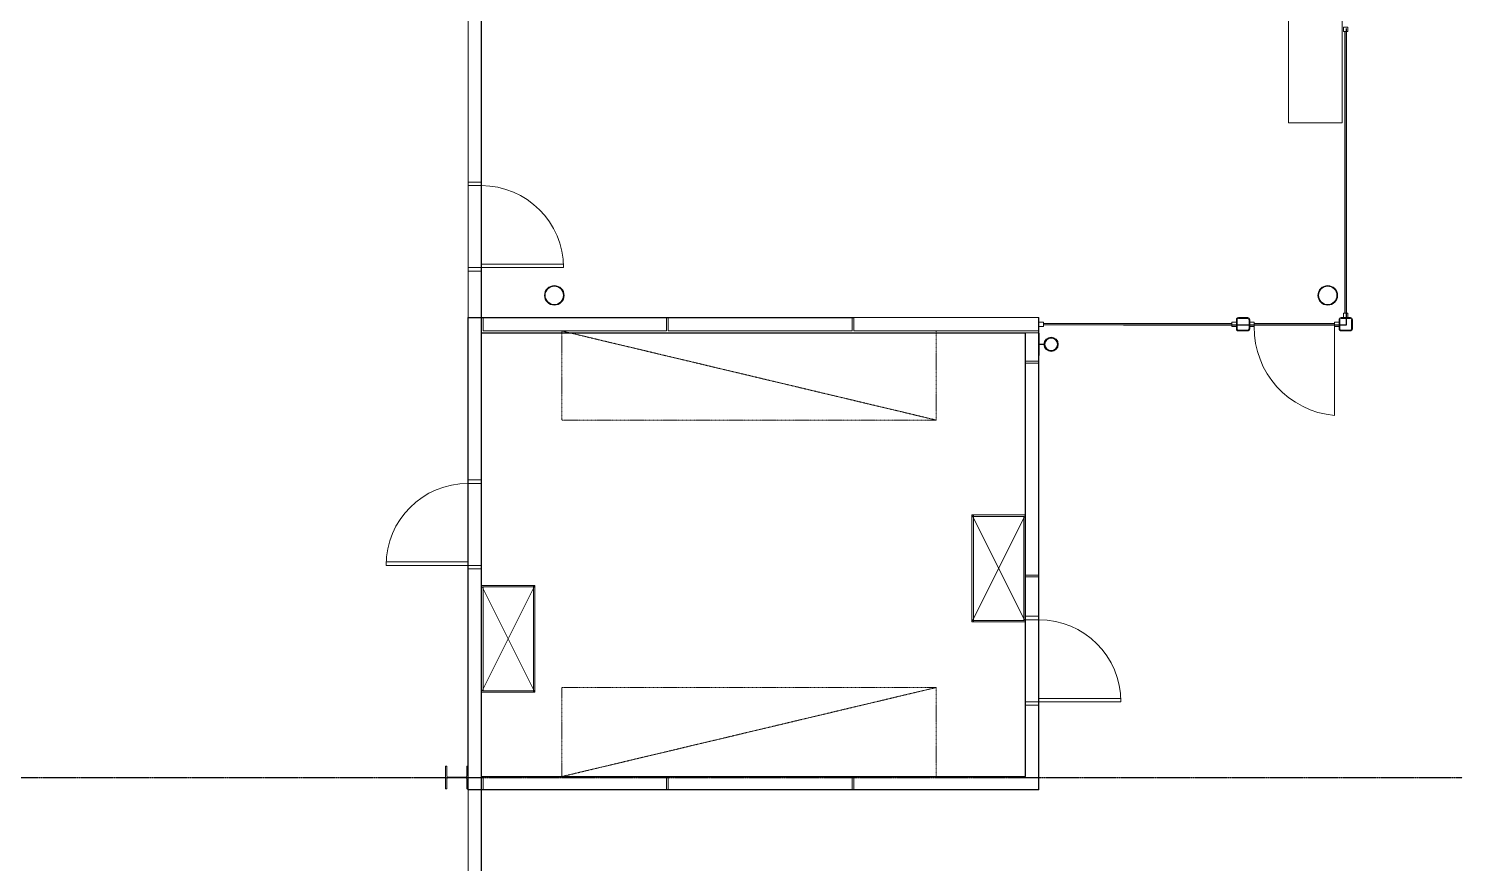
# Model space of a CAD drawing. Header units: millimetres. Extents: x -637480 to 299894, y -125373 to 39000.
# Drawn here: x 264923 to 280998, y -24963 to -15598 of the extents above; entities that cross this region are included whole.
import ezdxf

# ---------------------------------------------------------------- set-up
doc = ezdxf.new("R2010")
doc.units = ezdxf.units.MM
doc.linetypes.add('Xref building Toll$0$_SBA Dash - Loose', pattern=[5, 3, -2])
doc.linetypes.add('Xref building Toll$0$Grid Line', pattern=[22.225, 12.7, -3.175, 3.175, -3.175])
for name, color, linetype, lineweight in [('AM_BOR', 4, 'Continuous', 25), ('Xref building Toll$0$A-DETL', 90, 'Continuous', 9), ('Xref building Toll$0$A-DOOR', 31, 'Continuous', 9), ('Xref building Toll$0$A-DOOR-HDLN', 31, 'Continuous', 9), ('Xref building Toll$0$A-FLOR', 192, 'Continuous', 25), ('Xref building Toll$0$A-GENM', 13, 'Continuous', 9), ('Xref building Toll$0$A-GLAZ-CWMG', 51, 'Continuous', 9), ('Xref building Toll$0$A-WALL', 113, 'Continuous', 9), ('Xref building Toll$0$I-FURN', 30, 'Continuous', 9), ('Xref building Toll$0$I-FURN-HDLN', 30, 'Continuous', 9), ('Xref building Toll$0$P-PIPE', 3, 'Continuous', 9), ('Xref building Toll$0$S-COLS', 52, 'Continuous', 9)]:
    doc.layers.add(name, color=color, linetype=linetype, lineweight=lineweight)
doc.layers.add('Xref building Toll$0$S-GRID', color=8, linetype='Continuous')

# ---------------------------------------------------------------- blocks, each defined once
blk = doc.blocks.new('Xref building Toll$0$Toll Grids')
at = {"layer": 'Xref building Toll$0$S-GRID', "linetype": 'Xref building Toll$0$Grid Line'}
for p, q in [((270000, -125373.3), (270000, 36031.5)), ((-9195.8, -24000), (280997.7, -24000))]:
    blk.add_line(p, q, dxfattribs=at)
blk = doc.blocks.new('Xref building Toll$0$_SBA 1SWING SPDoor 01a - 920W x 2040H WD-1991709-MASTER GROUND FLOOR')
at = {"layer": 'Xref building Toll$0$A-DOOR'}
for p, q in [((460, 995), (420, 995)), ((420, 75), (420, 995)), ((460, 995), (460, 75)), ((-500, 75), (-500, 75)), ((-500, 75), (-500, -75)), ((-500, 75), (-460, 75)), ((-500, 75), (-460, 75)), ((-500, -75), (-500, 75)), ((-460, -75), (-460, 75)), ((-460, 75), (-460, 75)), ((-460, 75), (-460, -75)), ((460, 75), (420, 75)), ((460, 75), (460, -75)), ((500, 75), (460, 75)), ((460, 75), (460, 75)), ((460, 75), (500, 75)), ((460, -75), (460, 75)), ((500, -75), (500, 75)), ((500, 75), (500, 75)), ((500, 75), (500, -75)), ((-460, -75), (-500, -75)), ((-500, -75), (-500, -75)), ((-460, -75), (-500, -75)), ((-460, -75), (-460, -75)), ((460, -75), (500, -75)), ((460, -75), (460, -75)), ((500, -75), (460, -75)), ((500, -75), (500, -75))]:
    blk.add_line(p, q, dxfattribs=at)
blk.add_arc((460, 75), 920, 90, 180, dxfattribs=at)
at = {"layer": 'Xref building Toll$0$A-DOOR-HDLN'}
blk.add_line((-460, 75), (460, 75), dxfattribs=at)
blk = doc.blocks.new('Xref building Toll$0$UC-Universal Column-Column - C4_5-250UC73-1332366-MASTER GROUND FLOOR')
at = {"layer": 'Xref building Toll$0$S-COLS', "lineweight": 18}
for p, q in [((127, 127), (-127, 127)), ((-127, 127), (-127, 112.8)), ((-127, 112.8), (-18.3, 112.8)), ((-4.3, 98.8), (-4.3, -98.8)), ((4.3, -98.8), (4.3, 98.8)), ((18.3, 112.8), (127, 112.8)), ((127, 112.8), (127, 127)), ((-18.3, -112.8), (-127, -112.8)), ((-127, -112.8), (-127, -127)), ((-127, -127), (127, -127)), ((127, -112.8), (18.3, -112.8)), ((127, -127), (127, -112.8))]:
    blk.add_line(p, q, dxfattribs=at)
at = {"layer": 'Xref building Toll$0$S-COLS'}
for p, q in [((-127, 127), (-127, 127)), ((-127, 112.8), (-127, 112.8)), ((127, 127), (127, 127)), ((127, 112.8), (127, 112.8)), ((-127, -112.8), (-127, -112.8)), ((-127, -127), (-127, -127)), ((127, -112.8), (127, -112.8)), ((127, -127), (127, -127))]:
    blk.add_line(p, q, dxfattribs=at)
at = {"layer": 'Xref building Toll$0$S-COLS', "lineweight": 18}
for centre, start, end in [((-18.3, 98.8), 0, 90), ((18.3, 98.8), 90, 180), ((-18.3, -98.8), 270, 0), ((18.3, -98.8), 180, 270)]:
    blk.add_arc(centre, 14, start, end, dxfattribs=at)
blk = doc.blocks.new('Xref building Toll$0$DWP_Downpipe - 150mm-2090086-MASTER GROUND FLOOR')
at = {"layer": 'Xref building Toll$0$P-PIPE'}
for radius, start, end in [(75, 0, 180), (75, 0, 180), (75, 180, 360), (75, 180, 0), (70, 0, 180), (70, 360, 180), (70, 180, 360), (70, 180, 360)]:
    blk.add_arc((-34, -236), radius, start, end, dxfattribs=at)
blk = doc.blocks.new('Xref building Toll$0$DPS_Downpipe Clamp - D150-2090115-MASTER GROUND FLOOR')
at = {"layer": 'Xref building Toll$0$A-GENM'}
for p, q in [((-3, -132), (-125, -132)), ((-125, -132), (-125, -137)), ((-125, -137), (-125, -132)), ((-125, -132), (-3, -132)), ((-125, -132), (-125, -132)), ((-125, -137), (125, -137)), ((125, -137), (-125, -137)), ((-125, -137), (-125, -137)), ((-3, -80), (-3, -132)), ((-3, -132), (-3, -80)), ((-3, -132), (-3, -132)), ((-3, -80), (-3, -80)), ((3, -132), (3, -80)), ((3, -80), (3, -132)), ((3, -80), (3, -80)), ((125, -132), (3, -132)), ((3, -132), (125, -132)), ((3, -132), (3, -132)), ((125, -137), (125, -132)), ((125, -132), (125, -137)), ((125, -132), (125, -132)), ((125, -137), (125, -137))]:
    blk.add_line(p, q, dxfattribs=at)
for radius, start, end in [(80, 271.7908, 268.2092), (80, 271.7908, 268.2092), (75, 0, 180), (75, 360, 180), (75, 180, 360), (75, 180, 360)]:
    blk.add_arc((0, 0), radius, start, end, dxfattribs=at)
blk = doc.blocks.new('Xref building Toll$0$electrical cabinet - D380 W594 H900 A-2051706-MASTER GROUND FLOOR')
at = {"layer": 'Xref building Toll$0$I-FURN'}
for p, q in [((600, 0), (-600, 0)), ((-600, 0), (-600, -582)), ((-600, -582), (-600, 0)), ((-600, 0), (600, 0)), ((-600, 0), (-600, 0)), ((600, -582), (600, 0)), ((600, 0), (600, -582)), ((600, 0), (600, 0)), ((582, -18), (-582, -18)), ((-582, -18), (-582, -18)), ((-582, -18), (582, -18)), ((-582, -582), (-582, -18)), ((-582, -582), (-582, -18)), ((582, -18), (582, -18)), ((582, -18), (582, -582)), ((582, -582), (582, -18)), ((-600, -582), (600, -582)), ((600, -582), (-600, -582)), ((-600, -582), (-600, -582)), ((-582, -582), (582, -582)), ((582, -582), (-582, -582)), ((-582, -582), (-582, -582)), ((0, -600), (0, -600)), ((582, -582), (582, -582)), ((600, -582), (600, -582))]:
    blk.add_line(p, q, dxfattribs=at)
at = {"layer": 'Xref building Toll$0$I-FURN-HDLN'}
for p, q in [((-600, -600), (600, 0)), ((-600, 0), (600, -600)), ((-600, -600), (-600, 0)), ((-600, 0), (600, 0)), ((600, 0), (600, -600)), ((600, -600), (-600, -600))]:
    blk.add_line(p, q, dxfattribs=at)
blk = doc.blocks.new('Xref building Toll$0$electrical cabinet - D380 W594 H900 A-2051761-MASTER GROUND FLOOR')
at = {"layer": 'Xref building Toll$0$I-FURN'}
for p, q in [((600, 582), (-600, 582)), ((-600, 582), (-600, 0)), ((-600, 0), (-600, 582)), ((-600, 582), (600, 582)), ((-600, 582), (-600, 582)), ((-582, 582), (-582, 582)), ((-582, 582), (582, 582)), ((582, 582), (-582, 582)), ((-582, 18), (-582, 582)), ((-582, 18), (-582, 582)), ((0, 600), (0, 600)), ((582, 582), (582, 582)), ((582, 582), (582, 18)), ((582, 18), (582, 582)), ((600, 0), (600, 582)), ((600, 582), (600, 0)), ((600, 582), (600, 582)), ((-600, 0), (600, 0)), ((600, 0), (-600, 0)), ((-600, 0), (-600, 0)), ((582, 18), (-582, 18)), ((-582, 18), (-582, 18)), ((-582, 18), (582, 18)), ((582, 18), (582, 18)), ((600, 0), (600, 0))]:
    blk.add_line(p, q, dxfattribs=at)
at = {"layer": 'Xref building Toll$0$I-FURN-HDLN'}
for p, q in [((-600, 600), (600, 0)), ((-600, 0), (600, 600)), ((600, 600), (-600, 600)), ((-600, 600), (-600, 0)), ((600, 0), (600, 600)), ((-600, 0), (600, 0))]:
    blk.add_line(p, q, dxfattribs=at)
blk = doc.blocks.new('Xref building Toll$0$TUBELINE CHS Columns C350L0 _AS 1163_ _AUS_ - AS1_5 - 219_1x6_4 CHS-2145198-MASTER GROUND FLOOR')
at = {"layer": 'Xref building Toll$0$S-COLS', "lineweight": 18}
for radius, start, end in [(110, 360, 180), (110, 180, 360), (103, 0, 180), (103, 180, 0)]:
    blk.add_arc((0, 0), radius, start, end, dxfattribs=at)
blk = doc.blocks.new('Xref building Toll$0$_SBA 1SWING LVDoor - 920W x 2400H SD-2161238-MASTER GROUND FLOOR')
at = {"layer": 'Xref building Toll$0$A-DOOR'}
for p, q in [((-500, -75), (-500, 75)), ((-460, 75), (-500, 75)), ((-500, 75), (-500, 75)), ((-460, 75), (-500, 75)), ((-500, 75), (-500, -75)), ((-460, 75), (-460, 75)), ((-460, 75), (-460, -75)), ((-460, -75), (-460, 75)), ((460, 75), (500, 75)), ((460, -75), (460, 75)), ((460, 75), (460, 75)), ((500, 75), (460, 75)), ((460, 75), (460, -75)), ((500, 75), (500, -75)), ((500, 75), (500, 75)), ((500, -75), (500, 75)), ((-500, -75), (-500, -75)), ((-500, -75), (-460, -75)), ((-500, -75), (-460, -75)), ((-460, -75), (-460, -995)), ((-422, -75), (-460, -75)), ((-460, -75), (-460, -75)), ((-422, -75), (-422, -995)), ((500, -75), (460, -75)), ((460, -75), (460, -75)), ((460, -75), (500, -75)), ((500, -75), (500, -75)), ((-422, -995), (-460, -995))]:
    blk.add_line(p, q, dxfattribs=at)
blk.add_arc((-460, -75), 920, 270, 360, dxfattribs=at)
blk = doc.blocks.new('Xref building Toll$0$_SBA 1SWING SPDoor 01a - 920W x 2040H WD-1991710-MASTER GROUND FLOOR')
at = {"layer": 'Xref building Toll$0$A-DOOR'}
for p, q in [((-500, -75), (-500, 75)), ((-460, 75), (-500, 75)), ((-500, 75), (-500, 75)), ((-460, 75), (-500, 75)), ((-500, 75), (-500, -75)), ((-460, 75), (-460, 75)), ((-460, 75), (-460, -75)), ((-460, -75), (-460, 75)), ((460, 75), (500, 75)), ((460, -75), (460, 75)), ((460, 75), (460, 75)), ((500, 75), (460, 75)), ((460, 75), (460, -75)), ((500, 75), (500, -75)), ((500, 75), (500, 75)), ((500, -75), (500, 75)), ((-500, -75), (-500, -75)), ((-500, -75), (-460, -75)), ((-500, -75), (-460, -75)), ((-460, -75), (-460, -75)), ((420, -75), (420, -995)), ((460, -75), (420, -75)), ((460, -995), (460, -75)), ((500, -75), (460, -75)), ((460, -75), (460, -75)), ((460, -75), (500, -75)), ((500, -75), (500, -75)), ((460, -995), (420, -995))]:
    blk.add_line(p, q, dxfattribs=at)
blk.add_arc((460, -75), 920, 180, 270, dxfattribs=at)
at = {"layer": 'Xref building Toll$0$A-DOOR-HDLN'}
blk.add_line((-460, -75), (460, -75), dxfattribs=at)
blk = doc.blocks.new('Xref building Toll$0$Rectangular Mullion - _SBA 100 x 15mm-2217710-MASTER GROUND FLOOR')
at = {"layer": 'Xref building Toll$0$A-GLAZ-CWMG'}
for p, q in [((286665, 121090), (286665, 121105)), ((286665, 121105), (286665, 121105)), ((286665, 121105), (286665, 121090)), ((286665, 121105), (287565, 121105)), ((286665, 121105), (287565, 121105)), ((286665, 121090), (286665, 121090)), ((287565, 121090), (286665, 121090)), ((286665, 121090), (287565, 121090)), ((287565, 121090), (287565, 121105)), ((287565, 121105), (287565, 121105)), ((287565, 121105), (287565, 121090)), ((287565, 121090), (287565, 121090))]:
    blk.add_line(p, q, dxfattribs=at)
blk = doc.blocks.new('Xref building Toll$0$Rectangular Mullion - _SBA 100 x 15mm-2217637-MASTER GROUND FLOOR')
at = {"layer": 'Xref building Toll$0$A-GLAZ-CWMG'}
for p, q in [((284300, 121090), (284300, 121105)), ((284300, 121105), (284300, 121105)), ((284300, 121105), (284300, 121090)), ((286415, 121105), (284300, 121105)), ((286415, 121105), (284300, 121105)), ((284300, 121090), (284300, 121090)), ((284300, 121090), (286415, 121090)), ((286415, 121090), (284300, 121090)), ((286415, 121090), (286415, 121105)), ((286415, 121105), (286415, 121105)), ((286415, 121105), (286415, 121090)), ((286415, 121090), (286415, 121090))]:
    blk.add_line(p, q, dxfattribs=at)
blk = doc.blocks.new('Xref building Toll$0$Rectangular Mullion - _SBA 100 x 15mm 2-2219791-MASTER GROUND FLOOR')
at = {"layer": 'Xref building Toll$0$A-GLAZ-CWMG'}
for p, q in [((0, 25), (-50, 25)), ((-50, 25), (-50, -25)), ((-50, 25), (-50, 25)), ((0, -25), (0, 25)), ((0, 25), (0, 25)), ((-50, -25), (0, -25)), ((-50, -25), (-50, -25)), ((0, -25), (0, -25))]:
    blk.add_line(p, q, dxfattribs=at)
blk = doc.blocks.new('Xref building Toll$0$Rectangular Mullion - _SBA 100 x 15mm 2-2219792-MASTER GROUND FLOOR')
at = {"layer": 'Xref building Toll$0$A-GLAZ-CWMG'}
for p, q in [((-50, 25), (-50, 25)), ((0, 25), (0, 25)), ((-50, -25), (-50, -25)), ((0, -25), (0, -25))]:
    blk.add_line(p, q, dxfattribs=at)
blk = doc.blocks.new('Xref building Toll$0$Rectangular Mullion - _SBA 100 x 15mm 2-2219942-MASTER GROUND FLOOR')
at = {"layer": 'Xref building Toll$0$A-GLAZ-CWMG'}
for p, q in [((0, 25), (-50, 25)), ((-50, 25), (-50, -25)), ((-50, 25), (-50, 25)), ((0, -25), (0, 25)), ((0, 25), (0, 25)), ((-50, -25), (0, -25)), ((-50, -25), (-50, -25)), ((0, -25), (0, -25))]:
    blk.add_line(p, q, dxfattribs=at)
blk = doc.blocks.new('Xref building Toll$0$Rectangular Mullion - _SBA 100 x 15mm 2-2219794-MASTER GROUND FLOOR')
at = {"layer": 'Xref building Toll$0$A-GLAZ-CWMG'}
for p, q in [((-50, -25), (-50, 25)), ((-50, 25), (0, 25)), ((-50, 25), (-50, 25)), ((0, 25), (0, -25)), ((0, 25), (0, 25)), ((0, -25), (-50, -25)), ((-50, -25), (-50, -25)), ((0, -25), (0, -25))]:
    blk.add_line(p, q, dxfattribs=at)
blk = doc.blocks.new('Xref building Toll$0$Rectangular Mullion - _SBA 100 x 15mm 2-2219795-MASTER GROUND FLOOR')
at = {"layer": 'Xref building Toll$0$A-GLAZ-CWMG'}
for p, q in [((-50, 25), (-50, 25)), ((0, 25), (0, 25)), ((-50, -25), (-50, -25)), ((0, -25), (0, -25))]:
    blk.add_line(p, q, dxfattribs=at)
blk = doc.blocks.new('Xref building Toll$0$Rectangular Mullion - _SBA 100 x 15mm-2217638-MASTER GROUND FLOOR')
at = {"layer": 'Xref building Toll$0$A-GLAZ-CWMG'}
for p, q in [((284300, 121090), (284300, 121105)), ((284300, 121105), (284300, 121105)), ((284300, 121105), (284300, 121090)), ((284300, 121105), (286415, 121105)), ((284300, 121105), (286415, 121105)), ((284300, 121090), (284300, 121090)), ((286415, 121090), (284300, 121090)), ((284300, 121090), (286415, 121090)), ((286415, 121090), (286415, 121105)), ((286415, 121105), (286415, 121105)), ((286415, 121105), (286415, 121090)), ((286415, 121090), (286415, 121090))]:
    blk.add_line(p, q, dxfattribs=at)
blk = doc.blocks.new('Xref building Toll$0$Rectangular Mullion - _SBA 100 x 15mm-2219610-MASTER GROUND FLOOR')
at = {"layer": 'Xref building Toll$0$A-GLAZ-CWMG'}
for p, q in [((287697, 124382), (287682, 124382)), ((287682, 124382), (287682, 124382)), ((287682, 124382), (287697, 124382)), ((287682, 124382), (287682, 121222)), ((287682, 124382), (287682, 121222)), ((287697, 124382), (287697, 124382)), ((287697, 121222), (287697, 124382)), ((287697, 124382), (287697, 121222)), ((287697, 121222), (287682, 121222)), ((287682, 121222), (287682, 121222)), ((287682, 121222), (287697, 121222)), ((287697, 121222), (287697, 121222))]:
    blk.add_line(p, q, dxfattribs=at)
blk = doc.blocks.new('Xref building Toll$0$Rectangular Mullion - _SBA 100 x 15mm-2219611-MASTER GROUND FLOOR')
at = {"layer": 'Xref building Toll$0$A-GLAZ-CWMG'}
for p, q in [((287697, 124382), (287682, 124382)), ((287682, 124382), (287682, 124382)), ((287682, 124382), (287697, 124382)), ((287682, 121222), (287682, 124382)), ((287682, 121222), (287682, 124382)), ((287697, 124382), (287697, 124382)), ((287697, 124382), (287697, 121222)), ((287697, 121222), (287697, 124382)), ((287697, 121222), (287682, 121222)), ((287682, 121222), (287682, 121222)), ((287682, 121222), (287697, 121222)), ((287697, 121222), (287697, 121222))]:
    blk.add_line(p, q, dxfattribs=at)
blk = doc.blocks.new('Xref building Toll$0$Beca-34-S-SHS-Col_AU_NZ - 150x9_0 SHS-2217340-MASTER GROUND FLOOR')
at = {"layer": 'Xref building Toll$0$S-COLS', "lineweight": 18}
for p, q in [((-75, 52.5), (-75, -52.5)), ((-75, -52.5), (-75, 52.5)), ((-66, -52.5), (-66, 52.5)), ((-66, 52.5), (-66, -52.5)), ((52.5, 75), (-52.5, 75)), ((-52.5, 75), (52.5, 75)), ((-52.5, 66), (52.5, 66)), ((52.5, 66), (-52.5, 66)), ((66, 52.5), (66, -52.5)), ((66, -52.5), (66, 52.5)), ((75, -52.5), (75, 52.5)), ((75, 52.5), (75, -52.5)), ((52.5, -66), (-52.5, -66)), ((-52.5, -66), (52.5, -66)), ((-52.5, -75), (52.5, -75)), ((52.5, -75), (-52.5, -75))]:
    blk.add_line(p, q, dxfattribs=at)
for centre, radius, start, end in [((-52.5, 52.5), 22.5, 90, 180), ((-52.5, 52.5), 22.5, 90, 180), ((-52.5, 52.5), 13.5, 90, 180), ((-52.5, 52.5), 13.5, 90, 180), ((52.5, 52.5), 22.5, 360, 90), ((52.5, 52.5), 22.5, 360, 90), ((52.5, 52.5), 13.5, 0, 90), ((52.5, 52.5), 13.5, 360, 90), ((-52.5, -52.5), 22.5, 180, 270), ((-52.5, -52.5), 22.5, 180, 270), ((-52.5, -52.5), 13.5, 180, 270), ((-52.5, -52.5), 13.5, 180, 270), ((52.5, -52.5), 22.5, 270, 360), ((52.5, -52.5), 13.5, 270, 0), ((52.5, -52.5), 22.5, 270, 360), ((52.5, -52.5), 13.5, 270, 360)]:
    blk.add_arc(centre, radius, start, end, dxfattribs=at)
blk = doc.blocks.new('Xref building Toll$0$Rectangular Mullion - _SBA 100 x 15mm-2217639-MASTER GROUND FLOOR')
at = {"layer": 'Xref building Toll$0$A-GLAZ-CWMG'}
for p, q in [((284300, 121090), (284300, 121105)), ((284300, 121105), (284300, 121105)), ((284300, 121105), (284300, 121090)), ((284300, 121105), (286415, 121105)), ((284300, 121105), (286415, 121105)), ((284300, 121090), (284300, 121090)), ((286415, 121090), (284300, 121090)), ((284300, 121090), (286415, 121090)), ((286415, 121090), (286415, 121105)), ((286415, 121105), (286415, 121105)), ((286415, 121105), (286415, 121090)), ((286415, 121090), (286415, 121090))]:
    blk.add_line(p, q, dxfattribs=at)
blk = doc.blocks.new('Xref building Toll$0$Rectangular Mullion - _SBA 100 x 15mm-2217711-MASTER GROUND FLOOR')
at = {"layer": 'Xref building Toll$0$A-GLAZ-CWMG'}
for p, q in [((286665, 121090), (286665, 121105)), ((286665, 121105), (286665, 121105)), ((286665, 121105), (286665, 121090)), ((287565, 121105), (286665, 121105)), ((287565, 121105), (286665, 121105)), ((286665, 121090), (286665, 121090)), ((286665, 121090), (287565, 121090)), ((287565, 121090), (286665, 121090)), ((287565, 121090), (287565, 121105)), ((287565, 121105), (287565, 121105)), ((287565, 121105), (287565, 121090)), ((287565, 121090), (287565, 121090))]:
    blk.add_line(p, q, dxfattribs=at)
blk = doc.blocks.new('Xref building Toll$0$Rectangular Mullion - _SBA 100 x 15mm-2217712-MASTER GROUND FLOOR')
at = {"layer": 'Xref building Toll$0$A-GLAZ-CWMG'}
for p, q in [((286665, 121090), (286665, 121105)), ((286665, 121105), (286665, 121105)), ((286665, 121105), (286665, 121090)), ((286665, 121105), (287565, 121105)), ((286665, 121105), (287565, 121105)), ((286665, 121090), (286665, 121090)), ((287565, 121090), (286665, 121090)), ((286665, 121090), (287565, 121090)), ((287565, 121090), (287565, 121105)), ((287565, 121105), (287565, 121105)), ((287565, 121105), (287565, 121090)), ((287565, 121090), (287565, 121090))]:
    blk.add_line(p, q, dxfattribs=at)
blk = doc.blocks.new('Xref building Toll$0$Rectangular Mullion - _SBA 100 x 15mm-2219613-MASTER GROUND FLOOR')
at = {"layer": 'Xref building Toll$0$A-GLAZ-CWMG'}
for p, q in [((287697, 124382), (287682, 124382)), ((287682, 124382), (287682, 124382)), ((287682, 124382), (287697, 124382)), ((287682, 121222), (287682, 124382)), ((287682, 121222), (287682, 124382)), ((287697, 124382), (287697, 124382)), ((287697, 124382), (287697, 121222)), ((287697, 121222), (287697, 124382)), ((287697, 121222), (287682, 121222)), ((287682, 121222), (287682, 121222)), ((287682, 121222), (287697, 121222)), ((287697, 121222), (287697, 121222))]:
    blk.add_line(p, q, dxfattribs=at)
blk = doc.blocks.new('Xref building Toll$0$Rectangular Mullion - _SBA 100 x 15mm 2-2219802-MASTER GROUND FLOOR')
at = {"layer": 'Xref building Toll$0$A-GLAZ-CWMG'}
for p, q in [((-25, 25), (-25, 25)), ((25, 25), (25, 25)), ((-25, -25), (-25, -25)), ((25, -25), (25, -25))]:
    blk.add_line(p, q, dxfattribs=at)
blk = doc.blocks.new('Xref building Toll$0$Rectangular Mullion - _SBA 100 x 15mm 2-2219803-MASTER GROUND FLOOR')
at = {"layer": 'Xref building Toll$0$A-GLAZ-CWMG'}
for p, q in [((25, 25), (-25, 25)), ((-25, 25), (-25, -25)), ((-25, 25), (-25, 25)), ((25, -25), (25, 25)), ((25, 25), (25, 25)), ((-25, -25), (25, -25)), ((-25, -25), (-25, -25)), ((25, -25), (25, -25))]:
    blk.add_line(p, q, dxfattribs=at)
blk = doc.blocks.new('Xref building Toll$0$Rectangular Mullion - _SBA 100 x 15mm 2-2219946-MASTER GROUND FLOOR')
at = {"layer": 'Xref building Toll$0$A-GLAZ-CWMG'}
for p, q in [((-50, -25), (-50, 25)), ((-50, 25), (0, 25)), ((-50, 25), (-50, 25)), ((0, 25), (0, -25)), ((0, 25), (0, 25)), ((0, -25), (-50, -25)), ((-50, -25), (-50, -25)), ((0, -25), (0, -25))]:
    blk.add_line(p, q, dxfattribs=at)
blk = doc.blocks.new('Xref building Toll$0$Rectangular Mullion - _SBA 100 x 15mm 2-2219943-MASTER GROUND FLOOR')
at = {"layer": 'Xref building Toll$0$A-GLAZ-CWMG'}
for p, q in [((-25, -25), (-25, 25)), ((-25, 25), (25, 25)), ((-25, 25), (-25, 25)), ((25, 25), (25, -25)), ((25, 25), (25, 25)), ((25, -25), (-25, -25)), ((-25, -25), (-25, -25)), ((25, -25), (25, -25))]:
    blk.add_line(p, q, dxfattribs=at)
blk = doc.blocks.new('Xref building Toll$0$IVS-FURNITURE-Table Cabinet Frame1 - D600 H900 THK18_18 2-2228313-MASTER GROUND FLOOR')
at = {"layer": 'Xref building Toll$0$I-FURN'}
for p, q in [((1750, 0), (-1750, 0)), ((-1750, 0), (-1750, 0)), ((-1750, 0), (1750, 0)), ((-1750, 0), (-1750, -600)), ((-1750, 0), (-1750, -600)), ((1750, 0), (1750, 0)), ((1750, -600), (1750, 0)), ((1750, 0), (1750, -600)), ((1750, -600), (-1750, -600)), ((-1750, -600), (-1750, -600)), ((-1750, -600), (1750, -600)), ((1750, -600), (1750, -600))]:
    blk.add_line(p, q, dxfattribs=at)
blk = doc.blocks.new('Xref building Toll')
at = {"layer": 'Xref building Toll$0$A-DETL'}
blk.add_line((279565, -18940), (279565, -19938.1), dxfattribs=at)
at = {"layer": 'Xref building Toll$0$A-DETL', "linetype": 'Xref building Toll$0$_SBA Dash - Loose'}
for p, q in [((270900, -18990), (270900, -19990)), ((270900, -18990), (275100, -19990)), ((275100, -19990), (275100, -18990)), ((270900, -19990), (275100, -19990)), ((270900, -23990), (270900, -22990)), ((270900, -22990), (275100, -22990)), ((270900, -23990), (275100, -22990)), ((275100, -22990), (275100, -23990))]:
    blk.add_line(p, q, dxfattribs=at)
at = {"layer": 'Xref building Toll$0$A-DETL'}
blk.add_arc((279651.8, -18955), 987, 179.12995, 264.9522, dxfattribs=at)
at = {"layer": 'Xref building Toll$0$A-FLOR'}
for p, q in [((270000, -120000), (270000, 0)), ((270000, -18840), (270000, -15598.5)), ((279700, -18922.5), (279700, -15598.5)), ((269850, -18840), (274176.7, -18840)), ((269850, -24140), (269850, -18840)), ((276250, -24140), (276250, -18840)), ((277200, -18922.5), (279700, -18922.5)), ((270000, -19010), (276100, -19010)), ((270000, -23990), (270000, -19010)), ((276100, -23990), (276100, -19010)), ((270000, -23990), (276100, -23990)), ((276250, -24140), (269850, -24140)), ((270000, -121500), (270000, -24140))]:
    blk.add_line(p, q, dxfattribs=at)
at = {"layer": 'Xref building Toll$0$A-WALL', "lineweight": 18}
for p, q in [((269850, -150), (269850, -17320)), ((269850, -17320), (270000, -17320)), ((270000, -18320), (269850, -18320)), ((269850, -18320), (269850, -20660)), ((270020, -18840), (270020, -18990)), ((272073.3, -18990), (272073.3, -18840)), ((272093.3, -18840), (272093.3, -18990)), ((274156.7, -18990), (274156.7, -18840)), ((276250, -18840), (274176.7, -18840)), ((274176.7, -18840), (274176.7, -18990)), ((270020, -18990), (272073.3, -18990)), ((272093.3, -18990), (274156.7, -18990)), ((274176.7, -18990), (276250, -18990)), ((276250, -19010), (276100, -19010)), ((276100, -19330), (276250, -19330)), ((276250, -19350), (276100, -19350)), ((269850, -20660), (270000, -20660)), ((270000, -21660), (269850, -21660)), ((269850, -21660), (269850, -41348)), ((276100, -21730), (276250, -21730)), ((276250, -21750), (276100, -21750)), ((276100, -22190.4), (276250, -22190.4)), ((276250, -23190.4), (276100, -23190.4)), ((270020, -23990), (270020, -24140)), ((272073.3, -24140), (272073.3, -23990)), ((272093.3, -23990), (272093.3, -24140)), ((274156.7, -24140), (274156.7, -23990)), ((274176.7, -23990), (274176.7, -24140))]:
    blk.add_line(p, q, dxfattribs=at)
at = {"layer": 'Xref building Toll$0$A-WALL'}
for p, q in [((269850, -18320), (269850, -17320)), ((269850, -21660), (269850, -20660))]:
    blk.add_line(p, q, dxfattribs=at)
blk.add_blockref('Xref building Toll$0$Toll Grids', (0, 0))
at = {"layer": 'Xref building Toll$0$A-DOOR'}
for name, p, rotation in [('Xref building Toll$0$_SBA 1SWING SPDoor 01a - 920W x 2040H WD-1991709-MASTER GROUND FLOOR', (269925, -17820), 269.9999999999999), ('Xref building Toll$0$_SBA 1SWING SPDoor 01a - 920W x 2040H WD-1991710-MASTER GROUND FLOOR', (269925, -21160), 269.9999999999999), ('Xref building Toll$0$_SBA 1SWING LVDoor - 920W x 2400H SD-2161238-MASTER GROUND FLOOR', (276175, -22690.4), 90)]:
    blk.add_blockref(name, p, dxfattribs=dict(at, rotation=rotation))
at = {"layer": 'Xref building Toll$0$A-GENM', "rotation": 269.9999999999999}
blk.add_blockref('Xref building Toll$0$DPS_Downpipe Clamp - D150-2090115-MASTER GROUND FLOOR', (276387, -19140), dxfattribs=at)
blk.add_blockref('Xref building Toll$0$DPS_Downpipe Clamp - D150-2090115-MASTER GROUND FLOOR', (276387, -19140), dxfattribs=at)
at = {"layer": 'Xref building Toll$0$A-GLAZ-CWMG', "extrusion": (0, 0, -1)}
for name, p, rotation in [('Xref building Toll$0$Rectangular Mullion - _SBA 100 x 15mm 2-2219802-MASTER GROUND FLOOR', (-279690, -15605), 90.00000000000014), ('Xref building Toll$0$Rectangular Mullion - _SBA 100 x 15mm 2-2219802-MASTER GROUND FLOOR', (-279690, -15605), 90.00000000000014), ('Xref building Toll$0$Rectangular Mullion - _SBA 100 x 15mm 2-2219802-MASTER GROUND FLOOR', (-279690, -15605), 90.00000000000014), ('Xref building Toll$0$Rectangular Mullion - _SBA 100 x 15mm 2-2219802-MASTER GROUND FLOOR', (-279690, -15605), 90.00000000000014), ('Xref building Toll$0$Rectangular Mullion - _SBA 100 x 15mm 2-2219802-MASTER GROUND FLOOR', (-279690, -15605), 90.00000000000014), ('Xref building Toll$0$Rectangular Mullion - _SBA 100 x 15mm 2-2219802-MASTER GROUND FLOOR', (-279690, -15605), 90.00000000000014), ('Xref building Toll$0$Rectangular Mullion - _SBA 100 x 15mm 2-2219802-MASTER GROUND FLOOR', (-279690, -15605), 90.00000000000014), ('Xref building Toll$0$Rectangular Mullion - _SBA 100 x 15mm 2-2219802-MASTER GROUND FLOOR', (-279690, -15605), 90.00000000000014), ('Xref building Toll$0$Rectangular Mullion - _SBA 100 x 15mm 2-2219802-MASTER GROUND FLOOR', (-279690, -15605), 90.00000000000014), ('Xref building Toll$0$Rectangular Mullion - _SBA 100 x 15mm 2-2219803-MASTER GROUND FLOOR', (-279690, -15605), 90.00000000000014), ('Xref building Toll$0$Rectangular Mullion - _SBA 100 x 15mm 2-2219943-MASTER GROUND FLOOR', (-279690, -15605), 90.00000000000014), ('Xref building Toll$0$Rectangular Mullion - _SBA 100 x 15mm 2-2219791-MASTER GROUND FLOOR', (-278465, -18915), 180), ('Xref building Toll$0$Rectangular Mullion - _SBA 100 x 15mm 2-2219792-MASTER GROUND FLOOR', (-278465, -18915), 180), ('Xref building Toll$0$Rectangular Mullion - _SBA 100 x 15mm 2-2219792-MASTER GROUND FLOOR', (-278465, -18915), 180), ('Xref building Toll$0$Rectangular Mullion - _SBA 100 x 15mm 2-2219792-MASTER GROUND FLOOR', (-278465, -18915), 180), ('Xref building Toll$0$Rectangular Mullion - _SBA 100 x 15mm 2-2219792-MASTER GROUND FLOOR', (-278465, -18915), 180), ('Xref building Toll$0$Rectangular Mullion - _SBA 100 x 15mm 2-2219792-MASTER GROUND FLOOR', (-278465, -18915), 180), ('Xref building Toll$0$Rectangular Mullion - _SBA 100 x 15mm 2-2219792-MASTER GROUND FLOOR', (-278465, -18915), 180), ('Xref building Toll$0$Rectangular Mullion - _SBA 100 x 15mm 2-2219792-MASTER GROUND FLOOR', (-278465, -18915), 180), ('Xref building Toll$0$Rectangular Mullion - _SBA 100 x 15mm 2-2219792-MASTER GROUND FLOOR', (-278465, -18915), 180), ('Xref building Toll$0$Rectangular Mullion - _SBA 100 x 15mm 2-2219792-MASTER GROUND FLOOR', (-278465, -18915), 180), ('Xref building Toll$0$Rectangular Mullion - _SBA 100 x 15mm 2-2219946-MASTER GROUND FLOOR', (-278465, -18915), 180), ('Xref building Toll$0$Rectangular Mullion - _SBA 100 x 15mm 2-2219791-MASTER GROUND FLOOR', (-279615, -18915), 180), ('Xref building Toll$0$Rectangular Mullion - _SBA 100 x 15mm 2-2219792-MASTER GROUND FLOOR', (-279615, -18915), 180), ('Xref building Toll$0$Rectangular Mullion - _SBA 100 x 15mm 2-2219792-MASTER GROUND FLOOR', (-279615, -18915), 180), ('Xref building Toll$0$Rectangular Mullion - _SBA 100 x 15mm 2-2219792-MASTER GROUND FLOOR', (-279615, -18915), 180), ('Xref building Toll$0$Rectangular Mullion - _SBA 100 x 15mm 2-2219792-MASTER GROUND FLOOR', (-279615, -18915), 180), ('Xref building Toll$0$Rectangular Mullion - _SBA 100 x 15mm 2-2219792-MASTER GROUND FLOOR', (-279615, -18915), 180), ('Xref building Toll$0$Rectangular Mullion - _SBA 100 x 15mm 2-2219792-MASTER GROUND FLOOR', (-279615, -18915), 180), ('Xref building Toll$0$Rectangular Mullion - _SBA 100 x 15mm 2-2219792-MASTER GROUND FLOOR', (-279615, -18915), 180), ('Xref building Toll$0$Rectangular Mullion - _SBA 100 x 15mm 2-2219792-MASTER GROUND FLOOR', (-279615, -18915), 180), ('Xref building Toll$0$Rectangular Mullion - _SBA 100 x 15mm 2-2219792-MASTER GROUND FLOOR', (-279615, -18915), 180), ('Xref building Toll$0$Rectangular Mullion - _SBA 100 x 15mm 2-2219946-MASTER GROUND FLOOR', (-279615, -18915), 180)]:
    blk.add_blockref(name, p, dxfattribs=dict(at, rotation=rotation))
at = {"layer": 'Xref building Toll$0$A-GLAZ-CWMG'}
for name in ['Xref building Toll$0$Rectangular Mullion - _SBA 100 x 15mm-2219610-MASTER GROUND FLOOR', 'Xref building Toll$0$Rectangular Mullion - _SBA 100 x 15mm-2219611-MASTER GROUND FLOOR', 'Xref building Toll$0$Rectangular Mullion - _SBA 100 x 15mm-2219611-MASTER GROUND FLOOR', 'Xref building Toll$0$Rectangular Mullion - _SBA 100 x 15mm-2219611-MASTER GROUND FLOOR', 'Xref building Toll$0$Rectangular Mullion - _SBA 100 x 15mm-2219611-MASTER GROUND FLOOR', 'Xref building Toll$0$Rectangular Mullion - _SBA 100 x 15mm-2219611-MASTER GROUND FLOOR', 'Xref building Toll$0$Rectangular Mullion - _SBA 100 x 15mm-2219611-MASTER GROUND FLOOR', 'Xref building Toll$0$Rectangular Mullion - _SBA 100 x 15mm-2219611-MASTER GROUND FLOOR', 'Xref building Toll$0$Rectangular Mullion - _SBA 100 x 15mm-2219611-MASTER GROUND FLOOR', 'Xref building Toll$0$Rectangular Mullion - _SBA 100 x 15mm-2219611-MASTER GROUND FLOOR', 'Xref building Toll$0$Rectangular Mullion - _SBA 100 x 15mm-2219613-MASTER GROUND FLOOR', 'Xref building Toll$0$Rectangular Mullion - _SBA 100 x 15mm-2219611-MASTER GROUND FLOOR', 'Xref building Toll$0$Rectangular Mullion - _SBA 100 x 15mm-2217637-MASTER GROUND FLOOR', 'Xref building Toll$0$Rectangular Mullion - _SBA 100 x 15mm-2217638-MASTER GROUND FLOOR', 'Xref building Toll$0$Rectangular Mullion - _SBA 100 x 15mm-2217638-MASTER GROUND FLOOR', 'Xref building Toll$0$Rectangular Mullion - _SBA 100 x 15mm-2217638-MASTER GROUND FLOOR', 'Xref building Toll$0$Rectangular Mullion - _SBA 100 x 15mm-2217638-MASTER GROUND FLOOR', 'Xref building Toll$0$Rectangular Mullion - _SBA 100 x 15mm-2217638-MASTER GROUND FLOOR', 'Xref building Toll$0$Rectangular Mullion - _SBA 100 x 15mm-2217638-MASTER GROUND FLOOR', 'Xref building Toll$0$Rectangular Mullion - _SBA 100 x 15mm-2217638-MASTER GROUND FLOOR', 'Xref building Toll$0$Rectangular Mullion - _SBA 100 x 15mm-2217638-MASTER GROUND FLOOR', 'Xref building Toll$0$Rectangular Mullion - _SBA 100 x 15mm-2217638-MASTER GROUND FLOOR', 'Xref building Toll$0$Rectangular Mullion - _SBA 100 x 15mm-2217639-MASTER GROUND FLOOR', 'Xref building Toll$0$Rectangular Mullion - _SBA 100 x 15mm-2217638-MASTER GROUND FLOOR', 'Xref building Toll$0$Rectangular Mullion - _SBA 100 x 15mm-2217710-MASTER GROUND FLOOR', 'Xref building Toll$0$Rectangular Mullion - _SBA 100 x 15mm-2217711-MASTER GROUND FLOOR', 'Xref building Toll$0$Rectangular Mullion - _SBA 100 x 15mm-2217712-MASTER GROUND FLOOR', 'Xref building Toll$0$Rectangular Mullion - _SBA 100 x 15mm-2217712-MASTER GROUND FLOOR', 'Xref building Toll$0$Rectangular Mullion - _SBA 100 x 15mm-2217712-MASTER GROUND FLOOR', 'Xref building Toll$0$Rectangular Mullion - _SBA 100 x 15mm-2217712-MASTER GROUND FLOOR', 'Xref building Toll$0$Rectangular Mullion - _SBA 100 x 15mm-2217712-MASTER GROUND FLOOR', 'Xref building Toll$0$Rectangular Mullion - _SBA 100 x 15mm-2217712-MASTER GROUND FLOOR', 'Xref building Toll$0$Rectangular Mullion - _SBA 100 x 15mm-2217712-MASTER GROUND FLOOR', 'Xref building Toll$0$Rectangular Mullion - _SBA 100 x 15mm-2217712-MASTER GROUND FLOOR', 'Xref building Toll$0$Rectangular Mullion - _SBA 100 x 15mm-2217712-MASTER GROUND FLOOR', 'Xref building Toll$0$Rectangular Mullion - _SBA 100 x 15mm-2217712-MASTER GROUND FLOOR']:
    blk.add_blockref(name, (-8000, -140012.5), dxfattribs=at)
for name, p, rotation in [('Xref building Toll$0$Rectangular Mullion - _SBA 100 x 15mm 2-2219942-MASTER GROUND FLOOR', (279690, -18840), 269.9999999999998), ('Xref building Toll$0$Rectangular Mullion - _SBA 100 x 15mm 2-2219794-MASTER GROUND FLOOR', (279690, -18840), 269.9999999999998), ('Xref building Toll$0$Rectangular Mullion - _SBA 100 x 15mm 2-2219795-MASTER GROUND FLOOR', (279690, -18840), 269.9999999999998), ('Xref building Toll$0$Rectangular Mullion - _SBA 100 x 15mm 2-2219795-MASTER GROUND FLOOR', (279690, -18840), 269.9999999999998), ('Xref building Toll$0$Rectangular Mullion - _SBA 100 x 15mm 2-2219795-MASTER GROUND FLOOR', (279690, -18840), 269.9999999999998), ('Xref building Toll$0$Rectangular Mullion - _SBA 100 x 15mm 2-2219795-MASTER GROUND FLOOR', (279690, -18840), 269.9999999999998), ('Xref building Toll$0$Rectangular Mullion - _SBA 100 x 15mm 2-2219795-MASTER GROUND FLOOR', (279690, -18840), 269.9999999999998), ('Xref building Toll$0$Rectangular Mullion - _SBA 100 x 15mm 2-2219795-MASTER GROUND FLOOR', (279690, -18840), 269.9999999999998), ('Xref building Toll$0$Rectangular Mullion - _SBA 100 x 15mm 2-2219795-MASTER GROUND FLOOR', (279690, -18840), 269.9999999999998), ('Xref building Toll$0$Rectangular Mullion - _SBA 100 x 15mm 2-2219795-MASTER GROUND FLOOR', (279690, -18840), 269.9999999999998), ('Xref building Toll$0$Rectangular Mullion - _SBA 100 x 15mm 2-2219795-MASTER GROUND FLOOR', (279690, -18840), 269.9999999999998), ('Xref building Toll$0$Rectangular Mullion - _SBA 100 x 15mm 2-2219942-MASTER GROUND FLOOR', (276250, -18915), 180), ('Xref building Toll$0$Rectangular Mullion - _SBA 100 x 15mm 2-2219794-MASTER GROUND FLOOR', (276250, -18915), 180), ('Xref building Toll$0$Rectangular Mullion - _SBA 100 x 15mm 2-2219795-MASTER GROUND FLOOR', (276250, -18915), 180), ('Xref building Toll$0$Rectangular Mullion - _SBA 100 x 15mm 2-2219795-MASTER GROUND FLOOR', (276250, -18915), 180), ('Xref building Toll$0$Rectangular Mullion - _SBA 100 x 15mm 2-2219795-MASTER GROUND FLOOR', (276250, -18915), 180), ('Xref building Toll$0$Rectangular Mullion - _SBA 100 x 15mm 2-2219795-MASTER GROUND FLOOR', (276250, -18915), 180), ('Xref building Toll$0$Rectangular Mullion - _SBA 100 x 15mm 2-2219795-MASTER GROUND FLOOR', (276250, -18915), 180), ('Xref building Toll$0$Rectangular Mullion - _SBA 100 x 15mm 2-2219795-MASTER GROUND FLOOR', (276250, -18915), 180), ('Xref building Toll$0$Rectangular Mullion - _SBA 100 x 15mm 2-2219795-MASTER GROUND FLOOR', (276250, -18915), 180), ('Xref building Toll$0$Rectangular Mullion - _SBA 100 x 15mm 2-2219795-MASTER GROUND FLOOR', (276250, -18915), 180), ('Xref building Toll$0$Rectangular Mullion - _SBA 100 x 15mm 2-2219795-MASTER GROUND FLOOR', (276250, -18915), 180), ('Xref building Toll$0$Rectangular Mullion - _SBA 100 x 15mm 2-2219942-MASTER GROUND FLOOR', (278615, -18915), 180), ('Xref building Toll$0$Rectangular Mullion - _SBA 100 x 15mm 2-2219794-MASTER GROUND FLOOR', (278615, -18915), 180), ('Xref building Toll$0$Rectangular Mullion - _SBA 100 x 15mm 2-2219795-MASTER GROUND FLOOR', (278615, -18915), 180), ('Xref building Toll$0$Rectangular Mullion - _SBA 100 x 15mm 2-2219795-MASTER GROUND FLOOR', (278615, -18915), 180), ('Xref building Toll$0$Rectangular Mullion - _SBA 100 x 15mm 2-2219795-MASTER GROUND FLOOR', (278615, -18915), 180), ('Xref building Toll$0$Rectangular Mullion - _SBA 100 x 15mm 2-2219795-MASTER GROUND FLOOR', (278615, -18915), 180), ('Xref building Toll$0$Rectangular Mullion - _SBA 100 x 15mm 2-2219795-MASTER GROUND FLOOR', (278615, -18915), 180), ('Xref building Toll$0$Rectangular Mullion - _SBA 100 x 15mm 2-2219795-MASTER GROUND FLOOR', (278615, -18915), 180), ('Xref building Toll$0$Rectangular Mullion - _SBA 100 x 15mm 2-2219795-MASTER GROUND FLOOR', (278615, -18915), 180), ('Xref building Toll$0$Rectangular Mullion - _SBA 100 x 15mm 2-2219795-MASTER GROUND FLOOR', (278615, -18915), 180), ('Xref building Toll$0$Rectangular Mullion - _SBA 100 x 15mm 2-2219795-MASTER GROUND FLOOR', (278615, -18915), 180)]:
    blk.add_blockref(name, p, dxfattribs=dict(at, rotation=rotation))
at = {"layer": 'Xref building Toll$0$I-FURN'}
for name, p, rotation in [('Xref building Toll$0$IVS-FURNITURE-Table Cabinet Frame1 - D600 H900 THK18_18 2-2228313-MASTER GROUND FLOOR', (279050.5, -14906.6), 89.99999999999991), ('Xref building Toll$0$electrical cabinet - D380 W594 H900 A-2051761-MASTER GROUND FLOOR', (276100, -21655), 90.00000000000567), ('Xref building Toll$0$electrical cabinet - D380 W594 H900 A-2051706-MASTER GROUND FLOOR', (270000, -22444.6), 89.99999999999436)]:
    blk.add_blockref(name, p, dxfattribs=dict(at, rotation=rotation))
at = {"layer": 'Xref building Toll$0$P-PIPE', "rotation": 89.99999999999973}
blk.add_blockref('Xref building Toll$0$DWP_Downpipe - 150mm-2090086-MASTER GROUND FLOOR', (276151, -19106.5), dxfattribs=at)
at = {"layer": 'Xref building Toll$0$S-COLS'}
for name, p in [('Xref building Toll$0$TUBELINE CHS Columns C350L0 _AS 1163_ _AUS_ - AS1_5 - 219_1x6_4 CHS-2145198-MASTER GROUND FLOOR', (270817, -18591)), ('Xref building Toll$0$TUBELINE CHS Columns C350L0 _AS 1163_ _AUS_ - AS1_5 - 219_1x6_4 CHS-2145198-MASTER GROUND FLOOR', (279489.3, -18591)), ('Xref building Toll$0$Beca-34-S-SHS-Col_AU_NZ - 150x9_0 SHS-2217340-MASTER GROUND FLOOR', (278540, -18915)), ('Xref building Toll$0$Beca-34-S-SHS-Col_AU_NZ - 150x9_0 SHS-2217340-MASTER GROUND FLOOR', (279690, -18915))]:
    blk.add_blockref(name, p, dxfattribs=at)
at = {"layer": 'Xref building Toll$0$S-COLS', "rotation": 89.99999999999991}
blk.add_blockref('Xref building Toll$0$UC-Universal Column-Column - C4_5-250UC73-1332366-MASTER GROUND FLOOR', (269723, -24000), dxfattribs=at)

msp = doc.modelspace()

# ---------------------------------------------------------------- block references
at = {"layer": 'AM_BOR'}
msp.add_blockref('Xref building Toll', (0, 0), dxfattribs=at)

doc.saveas('drawing.dxf')
